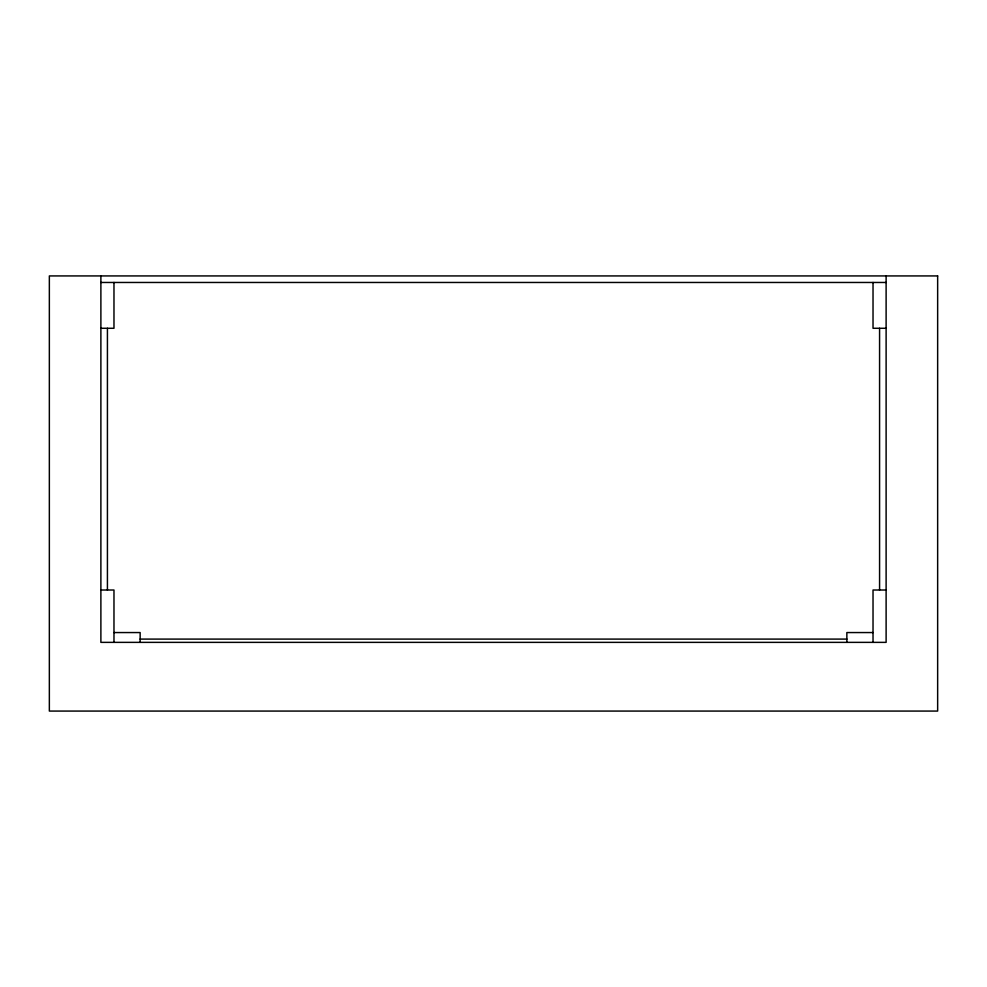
<?xml version="1.0" encoding="UTF-8"?>
<svg xmlns="http://www.w3.org/2000/svg" width="987" height="987" viewBox="0 0 987 987"><rect width="100%" height="100%" fill="white"/><g stroke="black" fill="none" stroke-linecap="round" stroke-linejoin="round"><path stroke-width="1.48" d="M100.884 282.467L886.116 282.467M100.884 328.276L113.974 328.276L113.974 282.467M886.116 328.276L873.026 328.276L873.026 282.467M100.884 590.016L113.974 590.016L113.974 642.364M886.116 590.016L873.026 590.016L873.026 642.364M113.974 632.556L140.142 632.556L140.142 642.364M873.026 632.556L846.858 632.556L846.858 642.364M140.142 639.095L846.858 639.095M886.116 275.928L886.116 642.364L100.884 642.364L100.884 275.928M879.577 328.276L879.577 590.016M107.423 328.276L107.423 590.016M937.65 275.928L49.35 275.928L49.35 711.072L937.65 711.072L937.65 275.928"/></g></svg>
